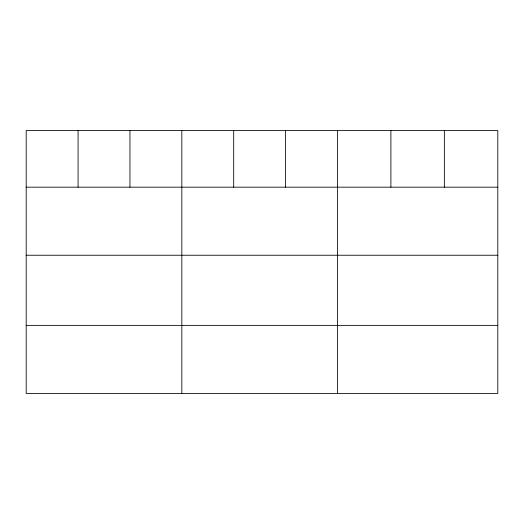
<?xml version="1.0" encoding="UTF-8"?>
<svg xmlns="http://www.w3.org/2000/svg" width="524" height="524" viewBox="0 0 524 524"><rect width="100%" height="100%" fill="white"/><g stroke="black" fill="none" stroke-linecap="round" stroke-linejoin="round"><path stroke-width="0.79" d="M497.8 187.173L497.8 393.439L26.2 393.439L26.2 130.561L497.8 130.561L497.8 187.173L26.2 187.173M26.2 255.24L497.8 255.24M26.2 325.371L497.8 325.371M444.352 130.561L444.352 187.173M390.904 130.561L390.904 187.173M337.456 130.561L337.456 393.439M285.58 130.561L285.58 187.173M233.704 130.561L233.704 187.173M181.828 130.561L181.828 393.439M129.952 130.561L129.952 187.173M78.076 130.561L78.076 187.173"/></g></svg>
